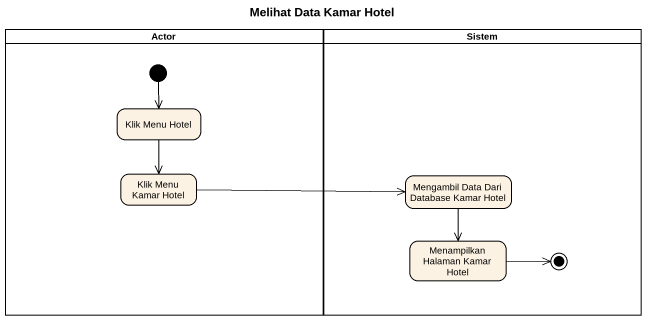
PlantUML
@startuml
title Melihat Data Kamar Hotel
hide empty description
state "Actor" as Actor_ <<partition>> {
  state "Klik Menu Hotel" as Klik_Menu_Hotel
  state "Klik Menu Kamar Hotel" as Klik_Menu_Kamar_Hotel
  [*] --> Klik_Menu_Hotel
}
state Sistem <<partition>> {
  state "Mengambil Data Dari Database Kamar Hotel" as Mengambil_Data_Dari
  state "Menampilkan Halaman Kamar Hotel" as Menampilkan_Halaman_Kamar
  Menampilkan_Halaman_Kamar -right-> [*]
}
Klik_Menu_Hotel --> Klik_Menu_Kamar_Hotel
Klik_Menu_Kamar_Hotel -right-> Mengambil_Data_Dari
Mengambil_Data_Dari --> Menampilkan_Halaman_Kamar
@enduml
